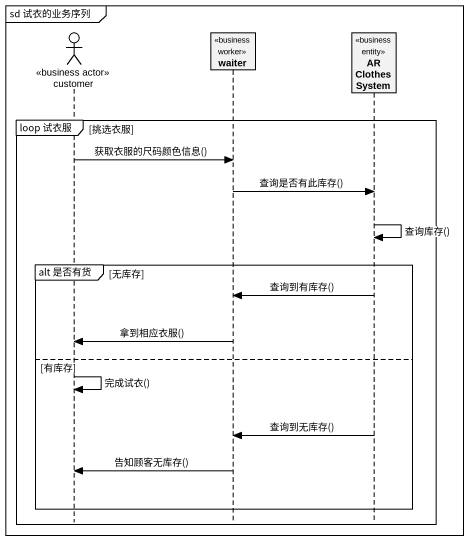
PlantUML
@startuml
mainframe sd 试衣的业务序列
hide footbox
actor customer <<business actor>>
participant waiter <<business worker>>
participant "AR Clothes System" as AR_Clothes_System <<business entity>>

group loop 试衣服 [挑选衣服]
  customer -> waiter : 获取衣服的尺码颜色信息()
  waiter -> AR_Clothes_System : 查询是否有此库存()
  AR_Clothes_System -> AR_Clothes_System : 查询库存()
  group alt 是否有货 [无库存]
    AR_Clothes_System -> waiter : 查询到有库存()
    waiter -> customer : 拿到相应衣服()
  else 有库存
    customer -> customer : 完成试衣()
    AR_Clothes_System -> waiter : 查询到无库存()
    waiter -> customer : 告知顾客无库存()
  end
end
@enduml
